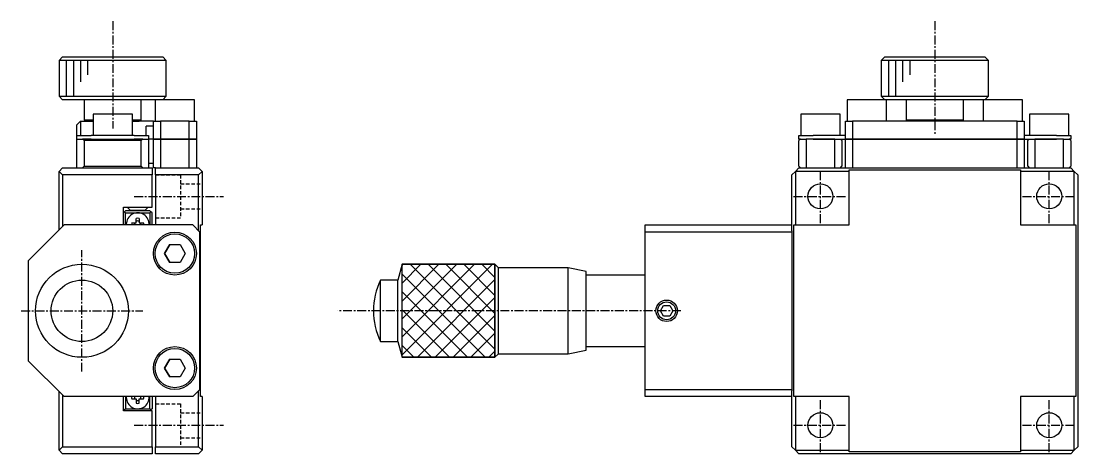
# Model space of a CAD drawing. Extents: x 10 to 371, y 10 to 232.
# Drawn here: x 222.9 to 370.6, y 118.2 to 178.8 of the extents above; entities that cross this region are included whole.
import ezdxf

# ---------------------------------------------------------------- set-up
doc = ezdxf.new("R2010")
doc.units = 0
doc.linetypes.add('CENTER', pattern=[2, 1.25, -0.25, 0.25, -0.25])
doc.linetypes.add('DASHED', pattern=[0.75, 0.5, -0.25])
doc.layers.get('0').update_dxf_attribs({"linetype": 'CONTINUOUS'})
doc.layers.add('CENTER', color=1, linetype='CENTER')

msp = doc.modelspace()

# ---------------------------------------------------------------- linework, layer by layer
at = {"color": 7, "linetype": 'CONTINUOUS'}
for p, q in [((228.65, 173.75), (228.15, 173.25)), ((243.15, 173.25), (228.15, 173.25)), ((228.15, 173.25), (228.15, 168.25)), ((228.65, 173.75), (242.65, 173.75)), ((228.65, 173.75), (228.650408, 173.75)), ((228.650408, 173.75), (242.65, 173.75)), ((243.15, 173.25), (242.65, 173.75)), ((243.15, 168.25), (243.15, 173.25)), ((343.608029, 173.75), (343.108029, 173.25)), ((358.108029, 173.25), (343.108029, 173.25)), ((343.108029, 173.25), (343.108029, 168.25)), ((343.608029, 173.75), (357.608029, 173.75)), ((358.108029, 173.25), (357.608029, 173.75)), ((358.108029, 168.25), (358.108029, 173.25)), ((228.15, 168.25), (243.149563, 168.25)), ((228.15, 168.25), (228.65, 167.75)), ((241.6, 167.75), (228.65, 167.75)), ((231.65, 167.75), (231.65, 164.95)), ((239.65, 164.95), (239.65, 167.75)), ((247.1, 167.75), (241.6, 167.75)), ((241.6, 167.75), (241.6, 164.75)), ((242.65, 167.75), (243.15, 168.25)), ((243.149563, 168.25), (243.15, 168.25)), ((247.1, 164.75), (247.1, 167.75)), ((341.108029, 167.75), (338.358029, 167.75)), ((338.358029, 167.75), (338.358029, 164.75)), ((343.858029, 167.75), (341.108029, 167.75)), ((343.108029, 168.25), (350.527081, 168.25)), ((343.108029, 168.25), (343.608029, 167.75)), ((350.532477, 167.75), (343.858029, 167.75)), ((343.858029, 164.75), (343.858029, 167.75)), ((346.608029, 167.75), (346.608029, 164.95)), ((350.527081, 168.25), (358.108029, 168.25)), ((357.358029, 167.75), (350.532477, 167.75)), ((354.608029, 164.95), (354.608029, 167.75)), ((360.108029, 167.75), (357.358029, 167.75)), ((357.358029, 167.75), (357.358029, 164.75)), ((357.608029, 167.75), (358.108029, 168.25)), ((362.858029, 167.75), (360.108029, 167.75)), ((362.858029, 164.75), (362.858029, 167.75)), ((238.4, 165.75), (232.9, 165.75)), ((232.9, 165.75), (232.9, 162.75)), ((238.4, 162.75), (238.4, 165.75)), ((334.608029, 165.75), (331.858029, 165.75)), ((331.858029, 165.75), (331.858029, 162.75)), ((337.358029, 165.75), (334.608029, 165.75)), ((337.358029, 162.75), (337.358029, 165.75)), ((366.608029, 165.75), (363.858029, 165.75)), ((363.858029, 165.75), (363.858029, 162.75)), ((369.358029, 165.75), (366.608029, 165.75)), ((369.358029, 162.75), (369.358029, 165.75)), ((231.15, 164.75), (230.65, 164.25)), ((230.65, 162.75), (230.65, 164.25)), ((231.15, 164.75), (231.15, 162.75)), ((231.15, 164.75), (232.9, 164.75)), ((231.65, 164.95), (232.9, 164.95)), ((231.65, 164.95), (231.85, 164.75)), ((238.4, 164.95), (239.649767, 164.95)), ((238.4, 164.75), (239.35, 164.75)), ((241.35, 164.75), (239.35, 164.75)), ((239.45, 164.75), (239.65, 164.95)), ((241.35, 164.05), (240.35, 164.05)), ((240.35, 162.75), (240.35, 164.05)), ((241.35, 162.25), (241.35, 164.75)), ((241.35, 164.75), (242.35, 164.75)), ((242.35, 164.75), (242.35, 162.25)), ((246.35, 164.75), (242.35, 164.75)), ((246.35, 162.25), (246.35, 164.75)), ((246.35, 164.75), (247.35, 164.75)), ((247.35, 164.75), (247.35, 162.25)), ((338.108029, 162.25), (338.108029, 164.75)), ((338.108029, 164.75), (339.108029, 164.75)), ((339.108029, 164.75), (339.108029, 162.25)), ((349.358029, 164.75), (339.108029, 164.75)), ((346.608029, 164.95), (350.564857, 164.95)), ((346.608029, 164.95), (346.808029, 164.75)), ((351.858029, 164.75), (349.358029, 164.75)), ((350.564857, 164.95), (354.608029, 164.95)), ((362.108029, 164.75), (351.858029, 164.75)), ((354.408029, 164.75), (354.608029, 164.95)), ((362.108029, 162.25), (362.108029, 164.75)), ((362.108029, 164.75), (363.108029, 164.75)), ((363.108029, 164.75), (363.108029, 162.25)), ((230.65, 162.25), (230.65, 162.75)), ((230.65, 162.75), (232.65, 162.75)), ((238.65, 162.75), (232.65, 162.75)), ((238.65, 162.75), (240.65, 162.75)), ((240.65, 162.75), (240.65, 162.25)), ((331.608029, 162.25), (331.608029, 162.75)), ((331.608029, 162.75), (333.608029, 162.75)), ((338.108029, 162.75), (333.608029, 162.75)), ((367.608029, 162.75), (363.108029, 162.75)), ((367.608029, 162.75), (369.608029, 162.75)), ((369.608029, 162.75), (369.608029, 162.25)), ((230.65, 158.25), (230.65, 162.25)), ((230.65, 162.25), (231.45, 162.25)), ((231.65, 162.05), (231.45, 162.25)), ((231.45, 162.25), (231.77822, 162.25)), ((231.77822, 162.25), (231.45, 162.25)), ((239.65, 162.05), (231.65, 162.05)), ((231.65, 162.05), (231.65, 158.45)), ((232.65, 162.25), (231.77822, 162.25)), ((232.65, 162.25), (238.65, 162.25)), ((239.52178, 162.25), (238.65, 162.25)), ((239.52178, 162.25), (239.85, 162.25)), ((239.85, 162.25), (239.52178, 162.25)), ((239.85, 162.25), (239.65, 162.05)), ((239.65, 158.45), (239.65, 162.05)), ((239.85, 162.25), (240.65, 162.25)), ((240.65, 162.25), (240.65, 158.25)), ((241.35, 162.25), (240.65, 162.25)), ((242.35, 162.25), (241.35, 162.25)), ((241.35, 158.25), (241.35, 162.25)), ((241.35, 162.25), (242.35, 162.25)), ((242.35, 162.25), (246.35, 162.25)), ((242.35, 162.25), (242.35, 158.25)), ((246.35, 162.25), (242.35, 162.25)), ((247.35, 162.25), (246.35, 162.25)), ((246.35, 158.25), (246.35, 162.25)), ((246.35, 162.25), (247.35, 162.25)), ((247.35, 162.25), (247.35, 158.25)), ((331.808029, 162.25), (331.608029, 162.05)), ((331.808029, 162.25), (331.608029, 162.25)), ((331.608029, 158.45), (331.608029, 162.05)), ((331.808029, 162.25), (332.608029, 162.25)), ((332.608029, 162.25), (332.608029, 158.25)), ((333.608029, 162.25), (332.608029, 162.25)), ((333.608029, 162.25), (332.608029, 162.25)), ((336.608029, 162.25), (333.608029, 162.25)), ((333.608029, 162.25), (336.608029, 162.25)), ((336.608029, 158.25), (336.608029, 162.25)), ((336.608029, 162.25), (338.108029, 162.25)), ((337.608029, 162.05), (337.408029, 162.25)), ((337.608029, 162.05), (337.608029, 158.45)), ((339.108029, 162.25), (338.108029, 162.25)), ((338.108029, 158.25), (338.108029, 162.25)), ((338.108029, 162.25), (339.108029, 162.25)), ((339.108029, 162.25), (362.108029, 162.25)), ((339.108029, 162.25), (339.108029, 158.25)), ((362.108029, 162.25), (339.108029, 162.25)), ((363.108029, 162.25), (362.108029, 162.25)), ((362.108029, 158.25), (362.108029, 162.25)), ((362.108029, 162.25), (363.108029, 162.25)), ((363.108029, 162.25), (364.608029, 162.25)), ((363.108029, 162.25), (363.108029, 158.25)), ((363.808029, 162.25), (363.608029, 162.05)), ((363.608029, 158.45), (363.608029, 162.05)), ((364.608029, 162.25), (364.608029, 158.25)), ((367.608029, 162.25), (364.608029, 162.25)), ((364.608029, 162.25), (367.608029, 162.25)), ((368.608029, 162.25), (367.608029, 162.25)), ((368.608029, 162.25), (367.608029, 162.25)), ((368.608029, 158.25), (368.608029, 162.25)), ((368.608029, 162.25), (369.408029, 162.25)), ((369.608029, 162.05), (369.408029, 162.25)), ((369.608029, 162.25), (369.408029, 162.25)), ((369.608029, 162.05), (369.608029, 158.45)), ((228.65, 158.25), (228.15, 157.75)), ((228.65, 158.25), (241.15, 158.25)), ((231.45, 158.25), (231.65, 158.45)), ((231.65, 158.45), (239.65, 158.45)), ((239.65, 158.45), (239.85, 158.25)), ((241.35, 158.85), (240.65, 158.85)), ((241.15, 158.25), (241.15, 157.25)), ((241.65, 158.25), (241.35, 158.25)), ((241.65, 157.25), (241.65, 158.25)), ((241.65, 158.25), (247.65, 158.25)), ((247.65, 158.25), (248.15, 157.75)), ((331.608029, 158.25), (331.108029, 157.75)), ((331.608029, 158.45), (331.808029, 158.25)), ((331.608029, 158.25), (369.608029, 158.25)), ((337.408029, 158.25), (337.608029, 158.45)), ((363.608029, 158.45), (363.808029, 158.25)), ((369.408029, 158.25), (369.608029, 158.45)), ((370.108029, 157.75), (369.608029, 158.25)), ((228.15, 149.55), (228.15, 157.75)), ((228.15, 157.75), (228.65, 157.25)), ((228.65, 157.25), (228.65, 150.05)), ((241.15, 157.25), (228.65, 157.25)), ((241.15, 152.75), (241.15, 157.25)), ((241.65, 157.25), (241.65, 150.25)), ((247.65, 157.25), (241.65, 157.25)), ((248.15, 157.75), (247.65, 157.25)), ((247.65, 149.45), (247.65, 157.25)), ((248.15, 157.75), (248.15, 150.25)), ((331.108029, 157.75), (330.608029, 157.25)), ((330.608029, 149.45), (330.608029, 157.25)), ((331.108029, 157.75), (331.108029, 150.25)), ((338.608029, 157.75), (331.108029, 157.75)), ((338.608029, 157.95), (362.608029, 157.95)), ((338.608029, 157.75), (338.608029, 157.95)), ((338.608029, 150.25), (338.608029, 157.75)), ((362.608029, 157.95), (362.608029, 157.75)), ((370.108029, 157.75), (362.608029, 157.75)), ((362.608029, 157.75), (362.608029, 150.25)), ((370.108029, 150.25), (370.108029, 157.75)), ((370.608029, 157.25), (370.108029, 157.75)), ((370.608029, 157.25), (370.608029, 119.25)), ((237.15, 152.75), (241.15, 152.75)), ((237.15, 150.25), (237.15, 152.75)), ((237.3, 152.1), (237.45, 152.25)), ((240.85, 152.25), (237.45, 152.25)), ((237.669256, 152.75), (237.9, 152.519256)), ((237.9, 152.519256), (238.15, 152.269256)), ((239.15, 152.269256), (238.15, 152.269256)), ((240.15, 152.269256), (239.15, 152.269256)), ((240.15, 152.269256), (240.4, 152.519256)), ((240.4, 152.519256), (240.630744, 152.75)), ((240.85, 152.25), (241, 152.1)), ((237.3, 152.1), (237.15, 151.95)), ((237.45, 151.95), (237.3, 152.1)), ((237.45, 150.25), (237.45, 151.95)), ((237.45, 151.95), (239.15, 151.95)), ((238.95, 150.55), (238.95, 151.176136)), ((239.15, 151.95), (240.85, 151.95)), ((239.35, 151.176136), (239.35, 150.55)), ((241, 152.1), (240.85, 151.95)), ((240.85, 151.95), (240.85, 150.25)), ((241.15, 151.95), (241, 152.1)), ((241.15, 150.25), (241.15, 151.95)), ((228.85, 150.25), (223.85, 145.25)), ((246.85, 150.25), (228.85, 150.25)), ((238.323864, 150.55), (238.95, 150.55)), ((239.35, 150.55), (239.976136, 150.55)), ((247.85, 149.25), (246.85, 150.25)), ((247.85, 127.25), (247.85, 149.25)), ((247.95, 150.25), (248.15, 150.25)), ((247.95, 126.25), (247.95, 150.25)), ((310.108029, 150.25), (330.608029, 150.25)), ((310.108029, 149.25), (310.108029, 150.25)), ((330.608029, 149.25), (310.108029, 149.25)), ((310.108029, 127.25), (310.108029, 149.25)), ((330.608029, 149.45), (330.608029, 149.25)), ((330.608029, 149.25), (330.608029, 127.25)), ((330.908029, 150.25), (331.108029, 150.25)), ((330.908029, 126.25), (330.908029, 150.25)), ((331.108029, 150.25), (338.608029, 150.25)), ((362.608029, 150.25), (370.108029, 150.25)), ((370.108029, 150.25), (370.308029, 150.25)), ((370.308029, 150.25), (370.308029, 126.25)), ((242.906624, 146.25), (243.628312, 147.5)), ((243.628312, 147.5), (242.906624, 146.25)), ((243.628312, 147.5), (245.071688, 147.5)), ((245.071688, 147.5), (245.793376, 146.25)), ((223.85, 145.25), (223.85, 131.25)), ((243.628312, 145), (242.906624, 146.25)), ((242.906624, 146.25), (243.628312, 145)), ((245.071688, 145), (243.628312, 145)), ((245.793376, 146.25), (245.071688, 145)), ((276.108022, 144.749999), (275.518534, 142.55)), ((276.108022, 144.749999), (289.108023, 144.749999)), ((276.108022, 131.750001), (276.108022, 144.749999)), ((289.608025, 144.249996), (289.108023, 144.749999)), ((289.108023, 144.749999), (289.108023, 131.750001)), ((289.608025, 132.250004), (289.608025, 144.249996)), ((299.35803, 144.249996), (289.608025, 144.249996)), ((299.35803, 132.250004), (299.35803, 144.249996)), ((301.858029, 143.749997), (299.35803, 144.249996)), ((301.858029, 132.750003), (301.858029, 143.749997)), ((273.108023, 133.95), (273.108023, 142.55)), ((275.518534, 142.55), (273.108023, 142.55)), ((275.518534, 133.95), (275.518534, 142.55)), ((310.108029, 143.25), (301.858029, 143.25)), ((312.242004, 138.25), (312.675017, 139)), ((312.675017, 139), (313.541042, 139)), ((313.541042, 139), (313.974055, 138.25)), ((312.675017, 137.5), (312.242004, 138.25)), ((313.541042, 137.5), (312.675017, 137.5)), ((313.974055, 138.25), (313.541042, 137.5)), ((273.108023, 133.95), (275.518534, 133.95)), ((275.518534, 133.95), (276.108022, 131.750001)), ((301.858029, 133.25), (310.108029, 133.25)), ((289.108023, 131.750001), (276.108022, 131.750001)), ((289.108023, 131.750001), (289.608025, 132.250004)), ((289.608025, 132.250004), (299.35803, 132.250004)), ((299.35803, 132.250004), (301.858029, 132.750003)), ((223.85, 131.25), (228.85, 126.25)), ((242.906624, 130.25), (243.628312, 131.5)), ((243.628312, 131.5), (242.906624, 130.25)), ((243.628312, 129), (242.906624, 130.25)), ((242.906624, 130.25), (243.628312, 129)), ((243.628312, 131.5), (245.071688, 131.5)), ((245.071688, 131.5), (245.793376, 130.25)), ((245.793376, 130.25), (245.071688, 129)), ((245.071688, 129), (243.628312, 129)), ((246.85, 126.25), (247.85, 127.25)), ((310.108029, 127.25), (330.608029, 127.25)), ((310.108029, 126.25), (310.108029, 127.25)), ((330.608029, 127.25), (330.608029, 127.05)), ((228.15, 118.75), (228.15, 126.95)), ((228.65, 126.45), (228.65, 119.25)), ((246.85, 126.25), (228.85, 126.25)), ((237.15, 124.25), (237.15, 126.25)), ((237.45, 126.25), (237.45, 124.55)), ((238.323864, 125.95), (238.95, 125.95)), ((238.95, 125.95), (238.95, 125.323864)), ((239.35, 125.323864), (239.35, 125.95)), ((239.35, 125.95), (239.976136, 125.95)), ((240.85, 124.55), (240.85, 126.25)), ((241.15, 126.25), (241.15, 124.55)), ((241.65, 126.25), (241.65, 119.25)), ((247.65, 119.25), (247.65, 127.05)), ((248.15, 126.25), (247.95, 126.25)), ((248.15, 126.25), (248.15, 118.75)), ((330.608029, 126.25), (310.108029, 126.25)), ((330.608029, 119.25), (330.608029, 127.05)), ((331.108029, 126.25), (330.908029, 126.25)), ((331.108029, 126.25), (331.108029, 118.75)), ((338.608029, 126.25), (331.108029, 126.25)), ((338.608029, 118.75), (338.608029, 126.25)), ((362.608029, 126.25), (362.608029, 118.75)), ((370.108029, 126.25), (362.608029, 126.25)), ((370.108029, 118.75), (370.108029, 126.25)), ((370.308029, 126.25), (370.108029, 126.25)), ((237.3, 124.4), (237.15, 124.55)), ((241.15, 124.25), (237.15, 124.25)), ((237.45, 124.55), (237.3, 124.4)), ((237.3, 124.4), (237.45, 124.25)), ((237.45, 124.55), (239.15, 124.55)), ((239.15, 124.55), (240.85, 124.55)), ((241, 124.4), (240.85, 124.55)), ((240.85, 124.25), (241, 124.4)), ((241.15, 124.55), (241, 124.4)), ((241.15, 119.25), (241.15, 124.25)), ((228.65, 119.25), (228.15, 118.75)), ((228.15, 118.75), (228.65, 118.25)), ((228.65, 119.25), (241.15, 119.25)), ((241.15, 118.25), (228.65, 118.25)), ((241.15, 119.25), (241.15, 118.25)), ((241.65, 119.25), (247.65, 119.25)), ((241.65, 118.25), (241.65, 119.25)), ((247.65, 118.25), (241.65, 118.25)), ((247.65, 119.25), (248.15, 118.75)), ((248.15, 118.75), (247.65, 118.25)), ((330.608029, 119.25), (331.108029, 118.75)), ((331.108029, 118.75), (338.608029, 118.75)), ((331.108029, 118.75), (331.608029, 118.25)), ((369.608029, 118.25), (331.608029, 118.25)), ((338.608029, 118.55), (338.608029, 118.75)), ((362.608029, 118.55), (338.608029, 118.55)), ((362.608029, 118.75), (362.608029, 118.55)), ((362.608029, 118.75), (370.108029, 118.75)), ((369.608029, 118.25), (370.108029, 118.75)), ((370.108029, 118.75), (370.608029, 119.25))]:
    msp.add_line(p, q, dxfattribs=at)
at = {"color": 3, "linetype": 'CONTINUOUS'}
for p, q in [((229.15, 173.25), (229.15, 168.25)), ((230.15, 173.25), (230.15, 168.25)), ((231.15, 173.25), (231.15, 170.25)), ((232.15, 173.25), (232.15, 171.25)), ((344.108029, 173.25), (344.108029, 168.25)), ((345.108029, 173.25), (345.108029, 168.25)), ((346.108029, 173.25), (346.108029, 170.25)), ((347.108029, 173.25), (347.108029, 171.25)), ((276.108022, 131.750001), (276.108022, 144.749999)), ((289.108023, 144.749999), (276.108022, 144.749999)), ((276.108022, 144.608022), (276.249999, 144.749999)), ((276.108022, 142.108022), (278.749999, 144.749999)), ((276.108022, 139.608022), (281.249999, 144.749999)), ((276.108022, 137.108022), (283.749999, 144.749999)), ((276.108022, 134.608022), (286.249999, 144.749999)), ((276.108022, 132.108022), (288.749999, 144.749999)), ((276.108022, 143.391978), (287.749999, 131.750001)), ((277.250001, 144.749999), (289.108023, 132.891977)), ((279.750001, 144.749999), (289.108023, 135.391977)), ((282.250001, 144.749999), (289.108023, 137.891977)), ((284.750001, 144.749999), (289.108023, 140.391977)), ((287.250001, 144.749999), (289.108023, 142.891977)), ((289.108023, 131.750001), (289.108023, 144.749999)), ((278.250001, 131.750001), (289.108023, 142.608023)), ((276.108022, 140.891978), (285.249999, 131.750001)), ((280.750001, 131.750001), (289.108023, 140.108023)), ((276.108022, 138.391978), (282.749999, 131.750001)), ((283.250001, 131.750001), (289.108023, 137.608023)), ((276.108022, 135.891978), (280.249999, 131.750001)), ((285.750001, 131.750001), (289.108023, 135.108023)), ((276.108022, 133.391978), (277.749999, 131.750001)), ((276.108022, 131.750001), (289.108023, 131.750001)), ((288.250001, 131.750001), (289.108023, 132.608023))]:
    msp.add_line(p, q, dxfattribs=at)
at = {"color": 3, "linetype": 'DASHED'}
for p, q in [((241.65, 157.25), (245.15, 157.25)), ((245.15, 157.25), (245.15, 151.25)), ((245.15, 156), (248.15, 156)), ((245.15, 152.5), (248.15, 152.5)), ((241.65, 151.25), (245.15, 151.25)), ((241.65, 125.25), (245.15, 125.25)), ((245.15, 125.25), (245.15, 119.25)), ((245.15, 124), (248.15, 124)), ((245.15, 120.5), (248.15, 120.5)), ((241.65, 119.25), (245.15, 119.25))]:
    msp.add_line(p, q, dxfattribs=at)
at = {"color": 7, "linetype": 'CONTINUOUS'}
for centre, radius in [((334.608029, 154.25), 1.75), ((366.608029, 154.25), 1.75), ((244.35, 146.25), 3), ((244.35, 146.25), 2.75), ((231.35, 138.25), 6.499999), ((231.35, 138.25), 4.3), ((313.108029, 138.25), 1.25), ((244.35, 130.25), 3), ((244.35, 130.25), 2.75), ((334.608029, 122.25), 1.75), ((366.608029, 122.25), 1.75)]:
    msp.add_circle(centre, radius, dxfattribs=at)
at = {"color": 3, "linetype": 'CONTINUOUS'}
msp.add_circle((313.108029, 138.25), 1.5, dxfattribs=at)
at = {"color": 7, "linetype": 'CONTINUOUS'}
for centre, radius, start, end in [((239.15, 150.35), 1.6, 356.416678, 180), ((239.15, 150.35), 0.85, 76.391039, 103.608961), ((239.15, 150.35), 0.459295, 64.186081, 115.813919), ((239.15, 150.35), 1.6, 180, 183.583322), ((239.15, 150.35), 0.85, 166.391039, 186.756327), ((239.15, 150.35), 0.459295, 154.186081, 192.575441), ((239.15, 150.35), 0.459295, 347.424559, 25.813919), ((239.15, 150.35), 0.85, 353.243673, 13.608961), ((281.853024, 138.250001), 9.745001, 153.816211, 206.183793), ((239.15, 126.15), 1.6, 180, 3.583322), ((239.15, 126.15), 1.6, 176.416678, 180), ((239.15, 126.15), 0.85, 173.243673, 193.608961), ((239.15, 126.15), 0.459295, 167.424559, 205.813919), ((239.15, 126.15), 0.459295, 244.186081, 295.813919), ((239.15, 126.15), 0.459295, 334.186081, 12.575441), ((239.15, 126.15), 0.85, 346.391039, 6.756327), ((239.15, 126.15), 0.85, 256.391039, 283.608961)]:
    msp.add_arc(centre, radius, start, end, dxfattribs=at)
at = {"layer": 'CENTER', "color": 1, "linetype": 'CENTER'}
for p, q in [((235.65, 178.75), (235.65, 163.75)), ((350.608029, 178.75), (350.608029, 162.75)), ((334.608029, 150.5), (334.608029, 158)), ((366.608029, 150.5), (366.608029, 158)), ((238.65, 154.25), (251.15, 154.25)), ((330.858029, 154.25), (338.358029, 154.25)), ((362.858029, 154.25), (370.358029, 154.25)), ((231.35, 129.750001), (231.35, 146.749999)), ((222.850001, 138.25), (239.849999, 138.25)), ((315.108029, 138.25), (267.108022, 138.25)), ((334.608029, 118.5), (334.608029, 126)), ((366.608029, 118.5), (366.608029, 126)), ((238.65, 122.25), (251.15, 122.25)), ((330.858029, 122.25), (338.358029, 122.25)), ((362.858029, 122.25), (370.358029, 122.25))]:
    msp.add_line(p, q, dxfattribs=at)

doc.saveas('drawing.dxf')
